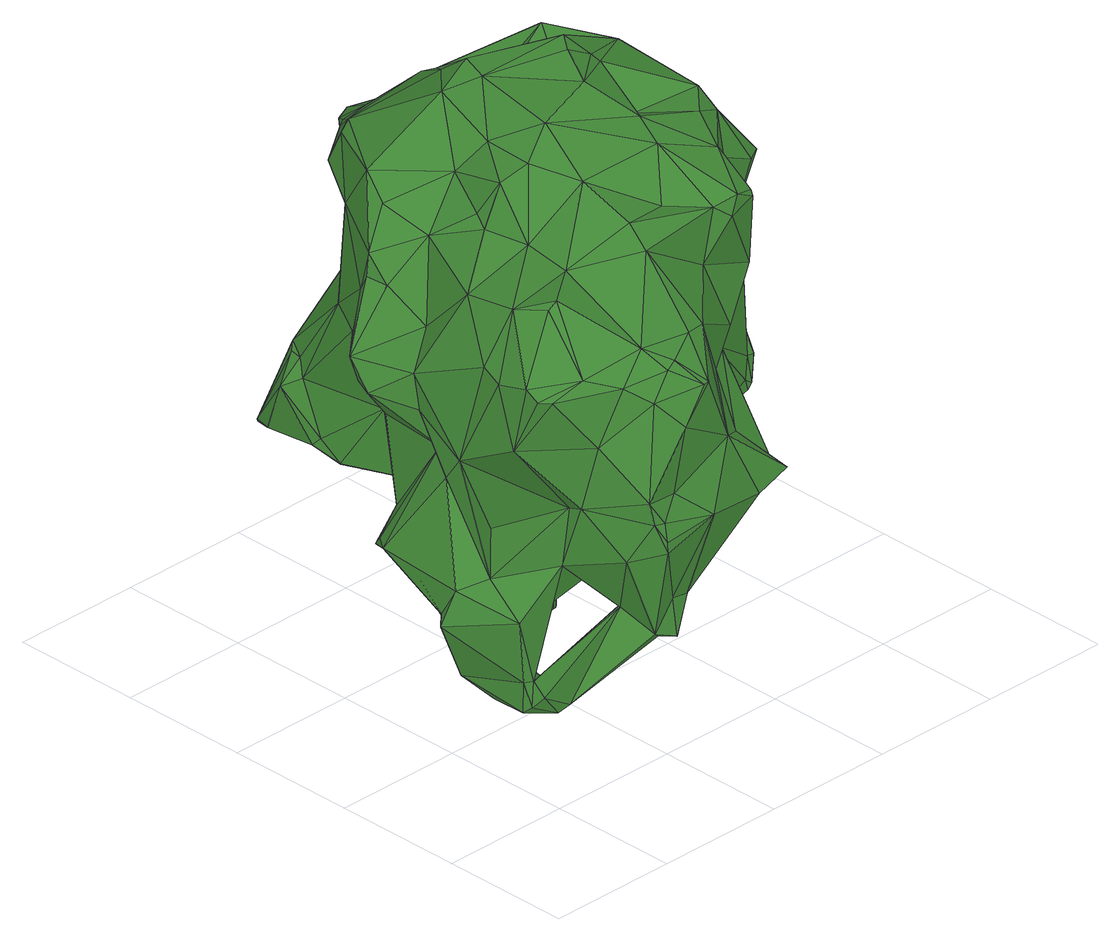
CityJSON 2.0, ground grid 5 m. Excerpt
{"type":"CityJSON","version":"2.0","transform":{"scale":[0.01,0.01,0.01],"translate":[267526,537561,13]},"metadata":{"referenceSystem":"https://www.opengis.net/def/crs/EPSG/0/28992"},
"CityObjects":{
"tree1":{"type":"SolitaryVegetationObject","attributes":{"gtid":124,"crown_width_m":18.08,"crown_median_z":22.3,"crown_r50_m":0.547,"crown_porosity":0.875,"trunk_H_m":9.24,"trunk_DBH_m":1.14,"trunk_radius_m":0.572,"trunk_base_height_m":13.06,"original_gtid":"132"},"geometry":[{"type":"Solid","lod":"3","boundaries":[[[[0,1,2]],[[3,4,5]],[[6,7,8]],[[9,8,7]],[[10,11,12]],[[13,14,15]],[[16,17,18]],[[11,19,12]],[[20,15,14]],[[21,22,23]],[[24,25,26]],[[27,28,29]],[[30,31,32]],[[31,33,32]],[[34,35,36]],[[37,35,34]],[[38,39,40]],[[41,39,38]],[[10,42,4]],[[43,44,45]],[[46,47,48]],[[46,9,47]],[[49,43,27]],[[50,51,52]],[[6,53,7]],[[54,55,53]],[[14,13,56]],[[57,58,59]],[[60,61,0]],[[62,63,64]],[[62,64,65]],[[66,67,20]],[[68,69,70]],[[71,15,72]],[[73,74,75]],[[76,77,78]],[[79,80,81]],[[82,83,84]],[[85,86,87]],[[88,89,90]],[[81,90,89]],[[60,2,91]],[[92,93,94]],[[95,82,22]],[[96,97,98]],[[51,99,100]],[[101,31,102]],[[36,35,103]],[[104,105,106]],[[107,108,21]],[[78,109,76]],[[110,111,112]],[[113,111,110]],[[114,115,116]],[[114,117,115]],[[118,119,120]],[[121,118,120]],[[122,123,124]],[[54,110,30]],[[117,125,115]],[[65,126,127]],[[128,48,129]],[[28,106,130]],[[131,132,133]],[[85,134,103]],[[86,35,127]],[[72,135,89]],[[136,137,138]],[[139,140,141]],[[142,68,143]],[[68,144,69]],[[67,145,146]],[[87,147,85]],[[148,149,1]],[[150,151,76]],[[26,25,152]],[[153,154,155]],[[156,92,94]],[[157,1,140]],[[86,85,103]],[[158,159,160]],[[158,160,5]],[[161,162,149]],[[163,164,156]],[[5,4,158]],[[57,59,165]],[[147,166,134]],[[147,134,85]],[[40,133,154]],[[165,167,57]],[[120,119,168]],[[98,97,169]],[[170,144,114]],[[171,125,88]],[[45,28,27]],[[172,173,174]],[[167,149,57]],[[175,176,177]],[[175,177,178]],[[92,179,93]],[[128,180,181]],[[5,160,159]],[[36,103,182]],[[148,1,0]],[[183,87,184]],[[183,184,185]],[[186,109,104]],[[106,186,104]],[[24,94,93]],[[93,179,24]],[[187,11,10]],[[161,149,148]],[[188,40,153]],[[189,190,139]],[[36,182,34]],[[86,103,35]],[[187,191,11]],[[192,191,187]],[[0,61,148]],[[95,193,82]],[[41,166,39]],[[194,195,196]],[[197,6,198]],[[166,41,199]],[[200,16,120]],[[200,120,168]],[[200,72,16]],[[59,141,165]],[[201,165,141]],[[201,141,140]],[[49,29,112]],[[192,21,108]],[[24,26,94]],[[186,202,109]],[[121,203,204]],[[103,134,205]],[[38,199,41]],[[206,207,208]],[[101,206,208]],[[159,158,42]],[[209,210,55]],[[7,55,210]],[[22,82,151]],[[168,80,79]],[[90,64,184]],[[0,2,60]],[[166,211,212]],[[213,214,56]],[[213,56,215]],[[216,217,218]],[[123,122,219]],[[220,64,63]],[[97,221,169]],[[76,109,202]],[[222,190,189]],[[223,146,145]],[[128,181,48]],[[163,156,196]],[[78,77,52]],[[74,69,224]],[[76,225,150]],[[202,225,76]],[[17,226,18]],[[165,201,167]],[[1,167,201]],[[1,201,140]],[[118,204,63]],[[60,221,97]],[[172,221,60]],[[96,60,97]],[[170,227,228]],[[96,98,229]],[[42,158,4]],[[229,161,148]],[[220,204,230]],[[89,135,79]],[[143,231,232]],[[27,29,49]],[[138,28,130]],[[140,139,157]],[[217,233,234]],[[208,207,66]],[[129,209,128]],[[98,161,229]],[[139,190,235]],[[182,125,171]],[[182,171,34]],[[23,236,21]],[[168,79,200]],[[129,210,209]],[[188,114,38]],[[38,40,188]],[[153,155,188]],[[132,131,237]],[[69,74,70]],[[30,32,54]],[[33,238,54]],[[131,133,40]],[[205,239,125]],[[35,37,240]],[[127,240,65]],[[127,35,240]],[[241,164,163]],[[203,230,204]],[[147,242,166]],[[5,159,178]],[[243,244,26]],[[233,245,234]],[[246,184,220]],[[185,184,246]],[[216,157,139]],[[6,247,53]],[[78,52,51]],[[227,170,248]],[[227,248,249]],[[174,173,132]],[[39,166,242]],[[197,250,113]],[[107,198,46]],[[178,159,227]],[[148,96,229]],[[61,96,148]],[[60,96,61]],[[63,204,220]],[[159,42,227]],[[42,228,227]],[[67,146,251]],[[48,108,46]],[[107,46,108]],[[40,237,131]],[[156,164,92]],[[110,112,252]],[[110,252,30]],[[253,80,62]],[[84,52,77]],[[254,91,195]],[[196,195,91]],[[37,34,255]],[[154,133,132]],[[253,90,81]],[[227,249,178]],[[68,70,231]],[[128,209,54]],[[54,209,55]],[[256,232,257]],[[16,258,17]],[[228,42,10]],[[197,198,250]],[[82,76,151]],[[236,250,198]],[[228,259,170]],[[45,260,261]],[[193,83,82]],[[75,262,238]],[[263,264,265]],[[87,126,184]],[[49,113,43]],[[101,122,31]],[[68,231,143]],[[27,43,45]],[[22,151,150]],[[23,22,150]],[[75,74,224]],[[202,186,44]],[[187,10,4]],[[4,3,187]],[[55,7,53]],[[48,47,129]],[[210,129,47]],[[240,37,62]],[[10,12,228]],[[228,12,259]],[[48,181,108]],[[21,236,107]],[[198,107,236]],[[119,63,80]],[[121,204,118]],[[60,91,172]],[[120,16,121]],[[18,226,222]],[[266,212,211]],[[84,76,82]],[[84,77,76]],[[267,268,100]],[[127,126,86]],[[125,71,89]],[[40,39,237]],[[100,268,51]],[[222,189,18]],[[14,56,269]],[[270,124,73]],[[73,124,269]],[[157,164,241]],[[166,212,134]],[[26,244,94]],[[271,254,272]],[[273,67,258]],[[264,225,265]],[[274,275,121]],[[195,194,276]],[[195,276,254]],[[154,132,155]],[[223,277,245]],[[102,245,277]],[[90,184,88]],[[269,70,74]],[[176,155,50]],[[132,50,155]],[[63,62,80]],[[34,253,255]],[[104,136,105]],[[104,194,136]],[[278,191,192]],[[26,152,279]],[[26,279,243]],[[216,139,235]],[[226,17,258]],[[280,281,262]],[[181,281,108]],[[278,108,281]],[[33,122,238]],[[235,146,233]],[[259,12,69]],[[217,235,233]],[[112,29,252]],[[52,84,83]],[[251,235,282]],[[251,282,226]],[[105,130,106]],[[66,145,67]],[[269,56,231]],[[183,169,242]],[[283,284,142]],[[141,189,139]],[[59,189,141]],[[162,57,149]],[[234,25,24]],[[257,285,283]],[[16,189,121]],[[18,189,16]],[[269,231,70]],[[13,71,56]],[[56,71,215]],[[244,243,286]],[[11,191,19]],[[238,262,287]],[[246,220,230]],[[15,273,72]],[[75,238,288]],[[124,288,238]],[[238,122,124]],[[50,52,176]],[[13,15,71]],[[51,268,78]],[[90,126,64]],[[126,90,253]],[[246,230,58]],[[253,81,80]],[[14,269,289]],[[14,289,20]],[[20,289,66]],[[37,255,62]],[[234,152,25]],[[29,28,279]],[[252,29,279]],[[218,164,216]],[[266,239,212]],[[289,269,124]],[[243,279,28]],[[86,126,87]],[[157,2,1]],[[73,269,74]],[[92,218,179]],[[38,114,116]],[[177,290,178]],[[115,291,116]],[[205,125,182]],[[6,8,198]],[[274,58,275]],[[216,235,217]],[[196,91,2]],[[281,292,278]],[[147,87,183]],[[79,81,89]],[[179,218,217]],[[249,175,178]],[[115,239,291]],[[291,266,116]],[[291,239,266]],[[208,219,101]],[[205,134,212]],[[205,212,239]],[[213,285,293]],[[213,215,285]],[[142,256,283]],[[283,256,257]],[[169,185,98]],[[24,179,217]],[[226,282,222]],[[217,234,24]],[[163,196,241]],[[190,222,282]],[[190,282,235]],[[221,174,169]],[[232,56,214]],[[221,172,174]],[[237,174,132]],[[271,100,172]],[[270,73,75]],[[270,75,288]],[[279,152,294]],[[279,294,252]],[[295,234,102]],[[295,102,31]],[[234,294,152]],[[30,294,31]],[[49,111,113]],[[112,111,49]],[[252,294,30]],[[232,231,56]],[[245,102,234]],[[2,157,241]],[[296,126,253]],[[2,241,196]],[[296,253,171]],[[234,295,294]],[[240,62,65]],[[196,156,194]],[[225,202,44]],[[205,182,103]],[[67,251,226]],[[235,251,146]],[[297,23,298]],[[297,298,113]],[[188,249,248]],[[299,124,123]],[[187,95,192]],[[21,192,95]],[[21,95,22]],[[52,83,193]],[[125,239,115]],[[177,3,290]],[[188,248,114]],[[113,265,43]],[[150,264,23]],[[225,264,150]],[[199,211,166]],[[266,211,116]],[[211,38,116]],[[211,199,38]],[[43,265,44]],[[268,267,78]],[[78,267,109]],[[186,260,44]],[[296,184,126]],[[183,242,147]],[[257,300,285]],[[114,144,117]],[[284,117,144]],[[98,162,161]],[[123,219,208]],[[246,162,98]],[[185,246,98]],[[246,58,162]],[[162,58,57]],[[121,275,203]],[[23,297,236]],[[114,248,170]],[[64,126,65]],[[142,143,232]],[[289,301,66]],[[177,176,3]],[[31,294,295]],[[138,243,28]],[[171,253,34]],[[223,145,207]],[[88,296,171]],[[225,44,265]],[[130,136,138]],[[105,136,130]],[[62,255,253]],[[210,47,7]],[[9,7,47]],[[216,164,157]],[[69,302,259]],[[170,259,302]],[[94,244,137]],[[94,137,156]],[[286,138,137]],[[194,156,137]],[[194,137,136]],[[88,184,296]],[[286,137,244]],[[142,144,68]],[[113,250,297]],[[236,297,250]],[[125,117,71]],[[169,183,303]],[[185,303,183]],[[185,169,303]],[[40,154,153]],[[91,254,271]],[[91,271,172]],[[50,304,51]],[[99,51,304]],[[50,132,304]],[[99,304,132]],[[67,226,258]],[[292,305,278]],[[142,232,256]],[[19,191,278]],[[257,214,300]],[[12,305,69]],[[203,275,230]],[[138,286,243]],[[180,262,181]],[[125,89,88]],[[122,101,219]],[[119,80,168]],[[58,230,275]],[[200,135,72]],[[200,79,135]],[[283,285,215]],[[45,306,260]],[[44,260,306]],[[44,306,45]],[[189,59,274]],[[189,274,121]],[[274,59,58]],[[280,262,75]],[[238,180,54]],[[31,122,33]],[[287,262,180]],[[46,8,9]],[[46,198,8]],[[32,33,54]],[[273,16,72]],[[108,278,192]],[[15,20,273]],[[20,67,273]],[[273,258,16]],[[187,193,95]],[[118,63,119]],[[176,52,193]],[[187,176,193]],[[3,176,187]],[[213,293,300]],[[285,300,293]],[[249,188,175]],[[155,175,188]],[[176,175,155]],[[263,265,113]],[[5,290,3]],[[178,290,5]],[[281,280,292]],[[106,261,186]],[[186,261,260]],[[28,261,106]],[[28,45,261]],[[194,104,276]],[[109,276,104]],[[109,267,276]],[[254,276,267]],[[220,184,64]],[[218,92,164]],[[257,232,214]],[[270,288,124]],[[215,284,283]],[[289,124,299]],[[223,206,307]],[[289,299,301]],[[301,208,66]],[[71,284,215]],[[117,284,71]],[[69,305,224]],[[19,305,12]],[[213,300,214]],[[284,144,142]],[[302,69,144]],[[302,144,170]],[[19,278,305]],[[223,307,277]],[[54,180,128]],[[99,132,173]],[[238,287,180]],[[72,89,71]],[[233,146,223]],[[207,145,66]],[[292,280,305]],[[280,75,224]],[[224,305,280]],[[181,262,281]],[[197,247,6]],[[53,247,54]],[[110,54,247]],[[174,237,308]],[[174,308,169]],[[39,308,237]],[[242,169,308]],[[242,308,39]],[[264,298,23]],[[263,113,298]],[[263,298,264]],[[99,173,100]],[[100,173,172]],[[223,207,206]],[[301,123,208]],[[299,123,301]],[[101,307,206]],[[223,245,233]],[[277,307,102]],[[101,102,307]],[[254,267,272]],[[267,100,272]],[[271,272,100]],[[113,247,197]],[[110,247,113]],[[1,149,167]],[[309,310,311]],[[309,311,312]],[[312,311,313]],[[312,313,314]],[[311,310,315]],[[311,315,313]],[[313,315,316]],[[313,316,314]],[[315,310,317]],[[315,317,316]],[[316,317,318]],[[316,318,314]],[[317,310,319]],[[317,319,318]],[[318,319,320]],[[318,320,314]],[[319,310,321]],[[319,321,320]],[[320,321,322]],[[320,322,314]],[[321,310,323]],[[321,323,322]],[[322,323,324]],[[322,324,314]],[[323,310,325]],[[323,325,324]],[[324,325,326]],[[324,326,314]],[[325,310,327]],[[325,327,326]],[[326,327,328]],[[326,328,314]],[[327,310,329]],[[327,329,328]],[[328,329,330]],[[328,330,314]],[[329,310,331]],[[329,331,330]],[[330,331,332]],[[330,332,314]],[[331,310,333]],[[331,333,332]],[[332,333,334]],[[332,334,314]],[[333,310,335]],[[333,335,334]],[[334,335,336]],[[334,336,314]],[[335,310,337]],[[335,337,336]],[[336,337,338]],[[336,338,314]],[[337,310,339]],[[337,339,338]],[[338,339,340]],[[338,340,314]],[[339,310,341]],[[339,341,340]],[[340,341,342]],[[340,342,314]],[[341,310,343]],[[341,343,342]],[[342,343,344]],[[342,344,314]],[[343,310,345]],[[343,345,344]],[[344,345,346]],[[344,346,314]],[[345,310,347]],[[345,347,346]],[[346,347,348]],[[346,348,314]],[[347,310,349]],[[347,349,348]],[[348,349,350]],[[348,350,314]],[[349,310,351]],[[349,351,350]],[[350,351,352]],[[350,352,314]],[[351,310,353]],[[351,353,352]],[[352,353,354]],[[352,354,314]],[[353,310,355]],[[353,355,354]],[[354,355,356]],[[354,356,314]],[[355,310,357]],[[355,357,356]],[[356,357,358]],[[356,358,314]],[[357,310,309]],[[357,309,358]],[[358,309,312]],[[358,312,314]]]]}]}
},
"vertices":[
[447,461,1566],[602,221,1422],[613,586,1559],[479,1724,868],[560,1752,827],[399,1809,565],[1608,1752,1067],[1646,1767,1000],[1420,1940,1028],[1459,1834,937],[594,1739,828],[683,1664,878],[754,1648,606],[1035,698,727],[1071,699,718],[1053,509,722],[1046,119,723],[1153,123,776],[1145,87,795],[809,1576,925],[1212,567,715],[1027,1977,1184],[948,1983,1412],[994,1989,1432],[1511,752,1545],[1665,779,1464],[1570,843,1666],[1485,1473,1741],[1532,1266,1774],[1599,1349,1613],[1665,1236,1154],[1664,1116,1060],[1627,1313,1026],[1536,1260,998],[250,428,145],[146,314,177],[155,455,168],[316,346,105],[270,1029,620],[272,829,927],[315,1126,910],[130,964,579],[530,1777,542],[1431,1538,1711],[1054,1634,1708],[1431,1523,1770],[1271,1957,912],[1537,1814,688],[1387,1841,571],[1500,1482,1646],[357,1283,1305],[350,1240,1461],[508,1509,1472],[1637,1691,1014],[1621,1514,997],[1656,1737,966],[1022,799,738],[571,131,1260],[496,76,929],[660,73,1157],[358,576,1523],[409,460,1546],[328,278,149],[563,117,386],[528,246,452],[204,271,227],[1513,643,700],[1258,551,733],[849,1141,606],[824,1333,562],[977,1139,534],[725,553,707],[880,306,484],[1033,1220,610],[1011,1276,583],[1136,1384,683],[659,1646,1673],[616,1636,1645],[478,1378,1667],[727,259,388],[597,138,357],[558,242,426],[790,1818,1514],[640,1695,1449],[599,1680,1527],[3,554,465],[141,305,299],[114,297,539],[521,364,541],[665,367,532],[533,257,450],[625,772,1575],[1270,445,1638],[1359,473,1606],[1381,646,1686],[976,1924,1234],[229,382,1350],[229,511,1316],[202,413,1113],[356,1159,1368],[498,1108,1522],[1649,844,927],[1639,877,996],[91,548,245],[930,1295,1873],[1188,1154,1925],[1230,1215,1938],[1254,1960,920],[1177,1899,869],[768,1320,1870],[1472,1523,1234],[1428,1389,1516],[1561,1408,1549],[1293,1693,1371],[481,1075,593],[380,845,562],[318,990,547],[637,797,569],[648,121,489],[653,104,349],[728,133,470],[775,55,784],[1551,1023,942],[1500,851,816],[1228,957,763],[435,677,496],[171,289,299],[162,287,201],[1460,1570,678],[1510,1797,608],[1289,1147,1869],[166,1104,1108],[180,1158,1171],[201,1155,1120],[49,599,478],[762,279,415],[1124,1014,1888],[1223,853,1782],[1316,1131,1836],[901,237,1382],[812,212,1398],[781,86,1276],[779,1079,704],[856,1098,657],[534,1093,600],[1501,642,744],[1262,546,1019],[53,535,588],[379,269,1370],[491,194,1324],[904,1809,1556],[819,1830,1525],[1730,819,1458],[386,1200,918],[329,1260,1095],[364,1329,1119],[1188,734,1742],[840,439,1602],[446,1806,544],[376,1738,572],[397,1805,560],[267,298,1316],[408,226,1118],[1059,587,1620],[1181,469,1612],[754,82,1279],[85,904,584],[652,146,1348],[655,108,344],[202,667,970],[432,1453,528],[207,526,338],[360,787,1491],[353,974,1291],[226,904,1195],[395,1594,812],[441,1473,1132],[431,1641,858],[348,1650,777],[1355,459,1588],[1412,1529,697],[1213,1726,593],[165,592,281],[152,474,621],[368,354,630],[382,336,855],[973,1413,1872],[684,1681,1100],[470,1289,793],[921,138,990],[1059,335,1102],[799,1596,942],[979,1735,1144],[712,1687,1356],[887,957,1854],[743,890,1787],[859,754,1726],[1327,1841,1147],[1408,1958,1059],[153,1008,530],[857,244,459],[693,158,1364],[931,1487,1816],[549,45,773],[550,44,731],[151,603,297],[1576,678,802],[1536,647,718],[1540,740,757],[1652,1755,683],[1599,1797,672],[157,1007,526],[152,899,565],[786,540,1028],[1040,735,1036],[638,659,769],[1134,468,1412],[1421,542,1273],[1244,444,1563],[1594,850,892],[459,146,692],[249,600,1337],[1030,211,930],[1536,668,811],[1082,1371,659],[1031,1679,1687],[1171,192,777],[400,1554,573],[564,1747,541],[225,326,1324],[510,67,845],[965,1108,558],[1002,890,759],[1429,577,1188],[1611,780,1324],[1203,412,1177],[1162,1969,1221],[147,1040,1093],[1352,1275,938],[229,904,560],[283,289,130],[876,552,1647],[203,730,878],[1561,922,1729],[1457,810,1722],[1370,701,1174],[380,278,873],[1488,1641,1164],[428,1451,534],[411,1525,604],[1306,1857,1167],[1189,472,1032],[1591,1275,1477],[360,329,157],[629,908,1753],[345,333,127],[951,999,783],[879,1010,1049],[1121,224,733],[709,1632,555],[1080,1417,1647],[1320,1330,1698],[1209,1472,705],[1068,1806,1373],[1008,1777,1570],[1153,1631,1578],[212,975,534],[646,1137,1692],[445,1271,1597],[1003,1111,543],[1040,1091,784],[571,920,1594],[587,972,1627],[1044,317,698],[630,97,907],[554,61,839],[749,1086,1788],[1615,847,919],[1028,1567,923],[1617,1034,1614],[1123,1446,696],[1186,1699,623],[1159,405,1109],[675,1005,841],[640,799,576],[552,847,1000],[1310,968,1710],[1240,1496,724],[1231,1227,929],[1153,730,728],[443,1693,855],[309,920,550],[1128,1477,724],[745,599,1147],[1574,1104,1400],[1559,1049,1105],[191,487,347],[1146,1900,1288],[1070,1877,1376],[1250,888,768],[916,849,1147],[1288,844,798],[704,1431,603],[289,610,699],[338,1237,1377],[962,1405,816],[1178,1561,1583],[1644,842,930],[228,882,1063],[932,975,6],[875,975,6],[930,990,6],[926,979,930],[924,993,930],[869,979,930],[925,1004,6],[919,1007,930],[916,1015,6],[910,1019,930],[904,1024,6],[898,1028,930],[890,1030,6],[884,1034,929],[875,1032,6],[869,1036,929],[860,1030,6],[854,1034,929],[847,1025,6],[841,1029,929],[835,1016,5],[829,1019,929],[826,1004,5],[820,1008,929],[820,990,5],[814,994,929],[818,975,6],[812,979,929],[820,960,6],[814,964,929],[825,947,6],[819,950,929],[834,935,6],[828,939,929],[846,926,6],[840,929,930],[860,920,6],[854,924,930],[875,918,6],[869,922,930],[890,920,6],[884,923,930],[903,925,6],[897,929,930],[915,934,6],[909,938,930],[924,946,6],[918,950,930],[930,960,6],[924,964,930]
]}
